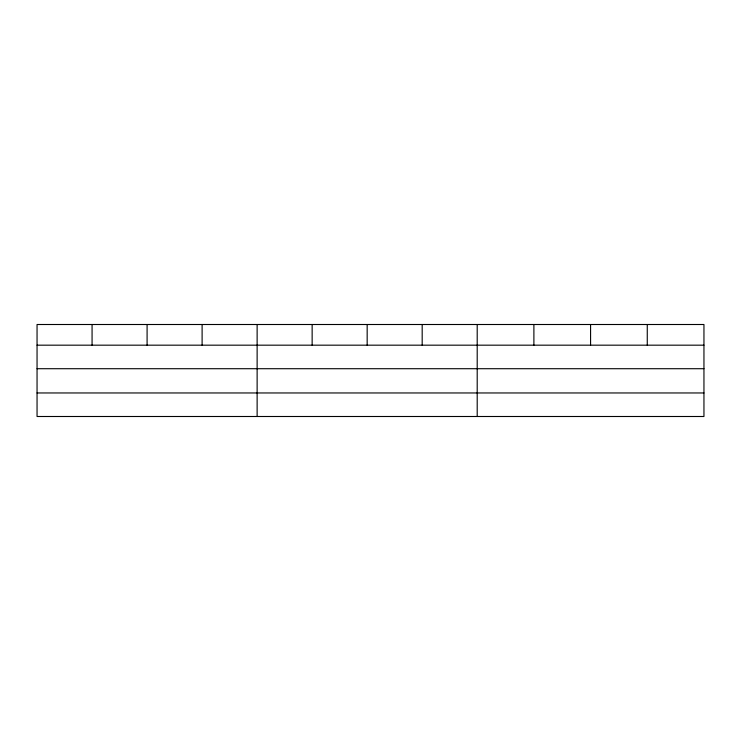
<?xml version="1.0" encoding="UTF-8"?>
<svg xmlns="http://www.w3.org/2000/svg" width="741" height="741" viewBox="0 0 741 741"><rect width="100%" height="100%" fill="white"/><g stroke="black" fill="none" stroke-linecap="round" stroke-linejoin="round"><path stroke-width="1.11" d="M703.95 368.712L703.95 324.502L37.05 324.502L37.05 416.498L703.95 416.498L703.95 368.712L37.05 368.712M37.05 345.176L703.95 345.176M37.05 392.962L703.95 392.962M647.264 324.502L647.264 345.176M590.577 324.502L590.577 345.176M533.89 324.502L533.89 345.176M477.204 324.502L477.204 416.498M422.185 324.502L422.185 345.176M367.166 324.502L367.166 345.176M312.146 324.502L312.146 345.176M257.127 324.502L257.127 416.498M202.108 324.502L202.108 345.176M147.089 324.502L147.089 345.176M92.069 324.502L92.069 345.176"/></g></svg>
